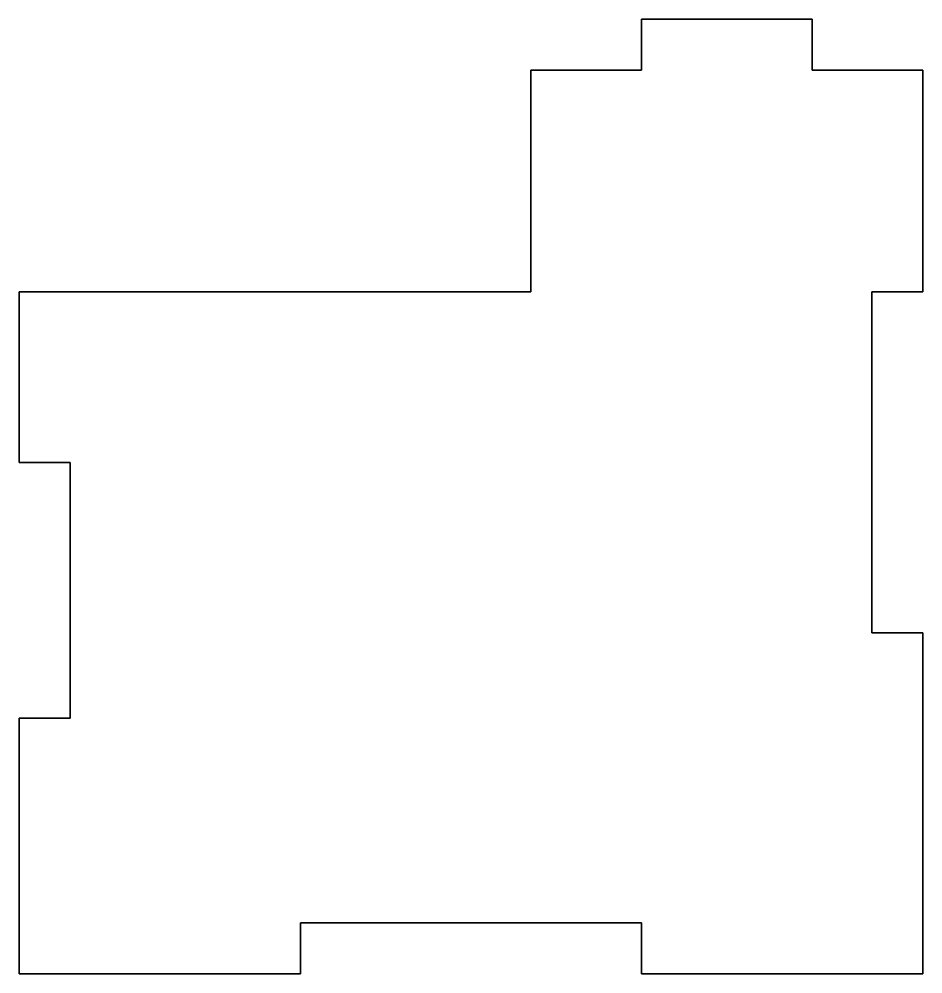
# Model space of a CAD drawing. Header units: inches. Extents: x 0 to 53, y 0 to 56.
import ezdxf

# ---------------------------------------------------------------- set-up
doc = ezdxf.new("R2010")
doc.units = ezdxf.units.IN
doc.header["$MEASUREMENT"] = 0
doc.layers.add('SIMUMAK Visible (ISO)', color=7, linetype='Continuous', lineweight=35)

# ---------------------------------------------------------------- blocks, each defined once
blk = doc.blocks.new('CD-IND-30-CPE5-01_Sheet_4_CD-IND-30-CPE5-01')
at = {"layer": 'SIMUMAK Visible (ISO)'}
for p, q in [((10, 28), (20, 28)), ((10, 28), (10, 25)), ((20, 25), (20, 28)), ((3.5, 12), (3.5, 25)), ((10, 25), (3.5, 25)), ((26.5, 25), (20, 25)), ((26.5, 25), (26.5, 12)), ((-26.5, 12), (3.5, 12)), ((-26.5, 2), (-26.5, 12)), ((23.5, 12), (26.5, 12)), ((23.5, -8), (23.5, 12)), ((-26.5, 2), (-23.5, 2)), ((-23.5, 2), (-23.5, -13)), ((26.5, -8), (23.5, -8)), ((26.5, -8), (26.5, -28)), ((-26.5, -28), (-26.5, -13)), ((-23.5, -13), (-26.5, -13)), ((-10, -28), (-10, -25)), ((-10, -25), (10, -25)), ((10, -25), (10, -28)), ((-10, -28), (-26.5, -28)), ((26.5, -28), (10, -28))]:
    blk.add_line(p, q, dxfattribs=at)

msp = doc.modelspace()

# ---------------------------------------------------------------- block references
msp.add_blockref('CD-IND-30-CPE5-01_Sheet_4_CD-IND-30-CPE5-01', (26.5, 28))

doc.saveas('drawing.dxf')
